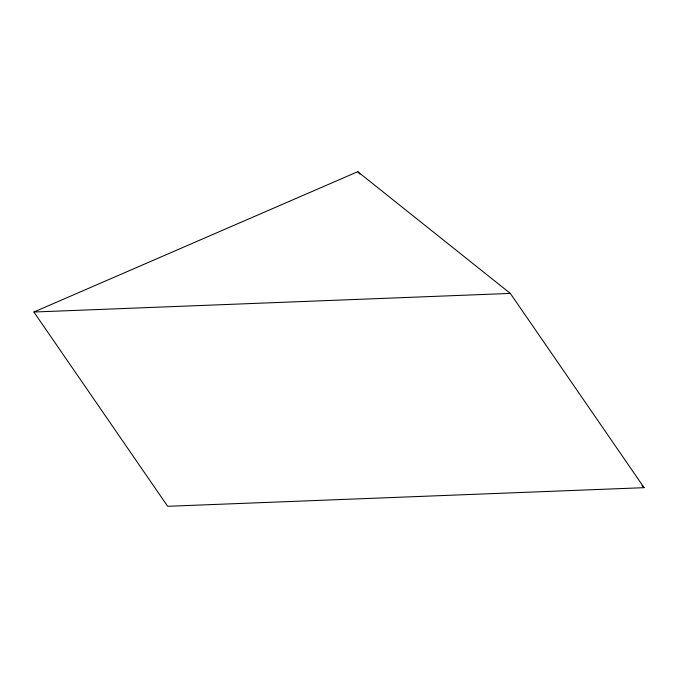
<?xml version="1.0" encoding="UTF-8"?>
<svg xmlns="http://www.w3.org/2000/svg" width="678" height="678" viewBox="0 0 678 678"><rect width="100%" height="100%" fill="white"/><g stroke="black" fill="none" stroke-linecap="round" stroke-linejoin="round"><path stroke-width="1.02" d="M33.9 312.024L357.755 171.703L510.331 293.413L644.1 487.677L167.669 506.296L33.9 312.024L510.331 293.413M357.755 171.703L359.891 174.06M641.964 485.329L644.1 487.677"/></g></svg>
